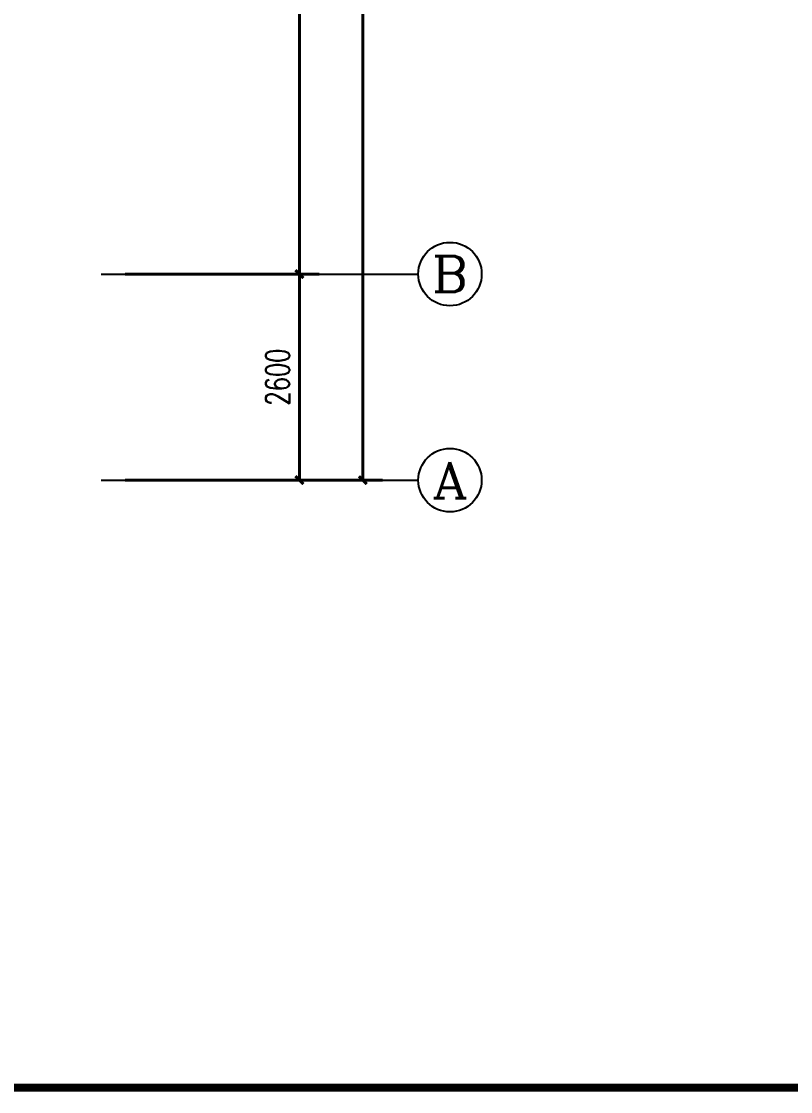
# Model space of a CAD drawing. Extents: x 621174 to 1725648, y -986053 to 860327.
# Drawn here: x 737195 to 746903, y -901103 to -887603 of the extents above; entities that cross this region are included whole.
import ezdxf
from ezdxf.enums import TextEntityAlignment as Align

# ---------------------------------------------------------------- set-up
doc = ezdxf.new("R2010")
doc.units = 0
doc.header["$LTSCALE"] = 1000
doc.header["$MEASUREMENT"] = 0
doc.layers.get('Defpoints').update_dxf_attribs({"color": 8})
for name, color, linetype in [('AXIS', 8, 'Continuous'), ('AXIS_TEXT', 8, 'Continuous'), ('C-AXIS(轴号)', 8, 'Continuous'), ('C-AXIS-T(字)', 8, 'Continuous'), ('图框', 140, 'Continuous')]:
    doc.layers.add(name, color=color, linetype=linetype)
doc.layers.add('WALL', color=8, linetype='Continuous', lineweight=40)
doc.styles.add('_TCH_AXIS', font='COMPLEX', dxfattribs={"bigfont": 'GBCBIG'})
doc.styles.add('_TCH_DIM_T3', font='SIMPLEX', dxfattribs={"width": 0.705882, "bigfont": 'GBCBIG'})
doc.styles.add('COMPLEX', font='COMPLEX')
doc.dimstyles.new('_TCH_ARCH&&100', dxfattribs={"dimtxt": 297.5, "dimasz": 100, "dimexe": 250, "dimexo": 300, "dimgap": 126.25, "dimtad": 1, "dimdec": 0, "dimzin": 0, "dimdsep": 46, "dimtxsty": '_TCH_DIM_T3', "dimblk": 'ARCHTICK', "dimcen": 0.09, "dimclrt": 7, "dimazin": 2, "dimtfac": 1, "dimtdec": 0, "dimtix": 1, "dimtmove": 2, "dimatfit": 3, "dimfxl": 1, "dimtolj": 1, "dimtzin": 0, "dimarcsym": 0})

# ---------------------------------------------------------------- blocks, each defined once
blk = doc.blocks.new('_ArchTick')
at = {"color": 0, "linetype": 'ByBlock', "const_width": 0.4}
blk.add_lwpolyline([(-0.5, -0.5), (0.5, 0.5)], dxfattribs=at)
blk = doc.blocks.new('*D29')
at = {"layer": 'AXIS', "color": 0, "lineweight": -2, "transparency": 16777216}
for p, q in [((1687158, 1158728), (1690408, 1158728)), ((1690158, 1145529), (1690158, 1158728)), ((1687158, 1145529), (1690408, 1145529))]:
    blk.add_line(p, q, dxfattribs=at)
at = {"layer": 'Defpoints', "color": 0, "transparency": 16777216}
for p in [(1686858, 1158728), (1690158, 1158728), (1686858, 1145529)]:
    blk.add_point(p, dxfattribs=at)
at = {"layer": 'AXIS', "color": 0, "lineweight": -2, "transparency": 16777216, "xscale": 100, "yscale": 100, "zscale": 100}
for p, rotation in [((1690158, 1158728), 90), ((1690158, 1145529), 270)]:
    blk.add_blockref('_ArchTick', p, dxfattribs=dict(at, rotation=rotation))
at = {"layer": 'AXIS', "color": 7, "transparency": 16777216, "insert": (1689883, 1152129), "char_height": 297.5, "attachment_point": 5, "rotation": 90, "style": '_TCH_DIM_T3'}
blk.add_mtext('\\A1;13200', dxfattribs=at)
blk = doc.blocks.new('*D27')
at = {"layer": 'AXIS', "color": 0, "lineweight": -2, "transparency": 16777216}
for p, q in [((1687158, 1156128), (1689608, 1156128)), ((1689358, 1148129), (1689358, 1156128)), ((1687158, 1148129), (1689608, 1148129))]:
    blk.add_line(p, q, dxfattribs=at)
at = {"layer": 'Defpoints', "color": 0, "transparency": 16777216}
for p in [(1686858, 1156128), (1689358, 1156128), (1686858, 1148129)]:
    blk.add_point(p, dxfattribs=at)
at = {"layer": 'AXIS', "color": 0, "lineweight": -2, "transparency": 16777216, "xscale": 100, "yscale": 100, "zscale": 100}
for p, rotation in [((1689358, 1156128), 90), ((1689358, 1148129), 270)]:
    blk.add_blockref('_ArchTick', p, dxfattribs=dict(at, rotation=rotation))
at = {"layer": 'AXIS', "color": 7, "transparency": 16777216, "insert": (1689083, 1152129), "char_height": 297.5, "attachment_point": 5, "rotation": 90, "style": '_TCH_DIM_T3'}
blk.add_mtext('\\A1;8000', dxfattribs=at)
blk = doc.blocks.new('*D26')
at = {"layer": 'AXIS', "color": 0, "lineweight": -2, "transparency": 16777216}
for p, q in [((1687158, 1148129), (1689608, 1148129)), ((1689358, 1145529), (1689358, 1148129)), ((1687158, 1145529), (1689608, 1145529))]:
    blk.add_line(p, q, dxfattribs=at)
at = {"layer": 'Defpoints', "color": 0, "transparency": 16777216}
for p in [(1686858, 1148129), (1689358, 1148129), (1686858, 1145529)]:
    blk.add_point(p, dxfattribs=at)
at = {"layer": 'AXIS', "color": 0, "lineweight": -2, "transparency": 16777216, "xscale": 100, "yscale": 100, "zscale": 100}
for p, rotation in [((1689358, 1148129), 90), ((1689358, 1145529), 270)]:
    blk.add_blockref('_ArchTick', p, dxfattribs=dict(at, rotation=rotation))
at = {"layer": 'AXIS', "color": 7, "transparency": 16777216, "insert": (1689083, 1146829), "char_height": 297.5, "attachment_point": 5, "rotation": 90, "style": '_TCH_DIM_T3'}
blk.add_mtext('\\A1;2600', dxfattribs=at)
blk = doc.blocks.new('_AXISO')
blk.add_circle((0, 0), 0.5)
at = {"layer": 'AXIS_TEXT', "style": 'COMPLEX', "width": 1.041667}
blk.add_attdef('A', text='', height=0.56, dxfattribs=at).set_placement((-0.25, -0.28), (0.25, -0.28), align=Align.FIT)
blk = doc.blocks.new('SDFGSDFHJJ')
at = {"layer": 'C-AXIS(轴号)', "color": 8}
for p, q in [((1686858, 1148128.8), (1690858, 1148128.8)), ((1686858, 1145528.8), (1690858, 1145528.8))]:
    blk.add_line(p, q, dxfattribs=at)
ref = blk.add_blockref('_AXISO', (1691258, 1148128.8), dxfattribs=dict(at, xscale=800, yscale=800, zscale=800))
ref.add_attrib('A', 'B', dxfattribs={"layer": 'C-AXIS-T(字)', "height": 452.5, "style": '_TCH_AXIS', "width": 1.235294}).set_placement((1691031.7, 1147902.6), (1691484.3, 1147902.6), align=Align.FIT)
ref = blk.add_blockref('_AXISO', (1691258, 1145528.8), dxfattribs=dict(at, xscale=800, yscale=800, zscale=800))
ref.add_attrib('A', 'A', dxfattribs={"layer": 'C-AXIS-T(字)', "height": 452.5, "style": '_TCH_AXIS', "width": 1.166667}).set_placement((1691031.7, 1145302.6), (1691484.3, 1145302.6), align=Align.FIT)
at = {"layer": 'AXIS', "color": 8}
for p1, p2, distance, picture, middle in [((1686858, 1145528.8), (1686858, 1158728.4), -3300, '*D29', (1689883, 1152128.6)), ((1686858, 1148128.8), (1686858, 1156128.4), -2500, '*D27', (1689083, 1152128.6)), ((1686858, 1145528.8), (1686858, 1148128.8), -2500, '*D26', (1689083, 1146828.8))]:
    dim = blk.add_aligned_dim(p1=p1, p2=p2, distance=distance, dimstyle='_TCH_ARCH&&100', dxfattribs=at)
    dim.commit()
    dim.dimension.update_dxf_attribs({"geometry": picture, "text_midpoint": middle})

msp = doc.modelspace()

# ---------------------------------------------------------------- linework, layer by layer
at = {"layer": '图框', "const_width": 100}
msp.add_lwpolyline([(699710, -901053), (755610, -901053), (755610, -861053), (699710, -861053)], close=True, dxfattribs=at)

# ---------------------------------------------------------------- block references
at = {"layer": 'WALL'}
msp.add_blockref('SDFGSDFHJJ', (-948654, -2038919), dxfattribs=at)

doc.saveas('drawing.dxf')
